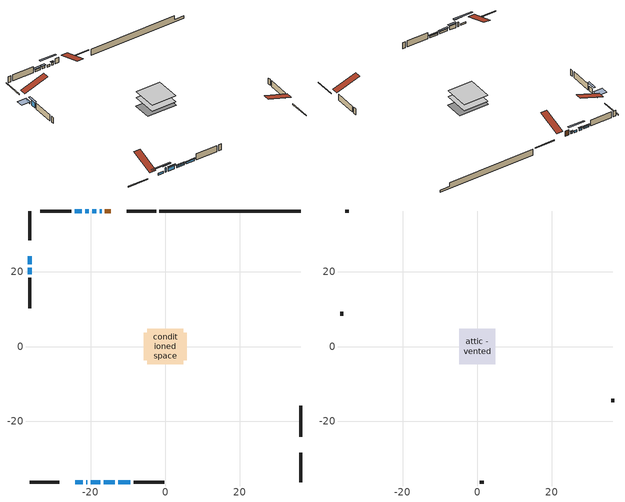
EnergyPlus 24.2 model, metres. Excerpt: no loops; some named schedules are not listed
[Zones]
conditioned space
 floor outside (Floor1 construction): -0.65,-0.65 -0.65,0.65 0.65,0.65 0.65,-0.65 z1.22
 floor adiabatic (AdiabaticFloorConstruction): -4.8,-4.8 -4.8,4.8 4.8,4.8 4.8,-4.8 z1.22
 floor foundation (Slab1 construction): -5.79,-3.66 -5.79,3.66 5.79,3.66 5.79,-3.66 z-1.22
 wall outside (RimJoist1 construction): -2.47,36.25 -10.31,36.25 / -36.25,-36.25 -28.41,-36.25 / -36.25,36.25 -36.25,28.41 / 36.25,-36.25 36.25,-28.41 z1.22:1.52
 wall outside (AdiabaticWallConstruction 1): -14.63,36.25 -16.13,36.25 z1.22:3.25
 wall outside (AdiabaticWallConstruction): -17.05,36.25 -17.56,36.25 z1.22:2.14; -24.09,-36.25 -22.06,-36.25 / -36.25,24.09 -36.25,22.03 / -18.49,36.25 -19.51,36.25 / -12.53,-36.25 -9.37,-36.25 z1.22:1.93; -21.13,-36.25 -20.82,-36.25 z1.22:3; -19.9,-36.25 -17.43,-36.25 z1.22:2.74; -36.25,21.1 -36.25,19.33 z1.22:3.2; -20.43,36.25 -21.4,36.25 z1.22:2.21; -22.33,36.25 -24.26,36.25 z1.22:2.08; -16.51,-36.25 -13.46,-36.25 z1.22:2.06
 wall outside (Wall1 construction): -25.19,36.25 -33.42,36.25 / -8.45,-36.25 -0.22,-36.25 / -36.25,18.4 -36.25,10.17 / 36.25,-24.09 36.25,-15.86 z1.22:3.66
 wall foundation (FoundationWall1 construction): -1.54,36.25,-1.22 -1.54,36.25,1.22 32.48,36.25,1.22 32.48,36.25,-0.33 36.25,36.25,-0.33 36.25,36.25,-1.22
 window (WindowConstruction 6): -17.05,36.25 -17.56,36.25 z1.22:2.13
 window (WindowConstruction 8): -24.09,-36.25 -22.06,-36.25 z1.22:1.93
 window (WindowConstruction 9): -36.25,24.09 -36.25,22.03 z1.22:1.93
 window (WindowConstruction 10): -18.49,36.25 -19.51,36.25 z1.22:1.93
 window (WindowConstruction): -21.13,-36.25 -20.83,-36.25 z1.22:3
 window (WindowConstruction 1): -19.9,-36.25 -17.43,-36.25 z1.22:2.74
 window (WindowConstruction 2): -36.25,21.1 -36.25,19.33 z1.22:3.2
 window (WindowConstruction 3): -20.44,36.25 -21.4,36.25 z1.22:2.21
 window (WindowConstruction 4): -22.33,36.25 -24.26,36.25 z1.22:2.08
 window (WindowConstruction 5): -16.51,-36.25 -13.46,-36.25 z1.22:2.06
 window (WindowConstruction 7): -12.53,-36.25 -9.38,-36.25 z1.22:1.93
 door (Door): -14.63,36.25 -16.12,36.25 z1.22:3.25
 ceiling adiabatic (AdiabaticFloorConstruction): 4.8,-4.8 4.8,4.8 -4.8,4.8 -4.8,-4.8 z1.22
attic - vented
 floor to conditioned space (Floor2 construction Reversed): -4.8,-4.8 -4.8,4.8 4.8,4.8 4.8,-4.8 z3.66
 wall outside (Wall2 construction): -34.35,36.25 -35.33,36.25 / 0.71,-36.25 1.69,-36.25 / -36.25,9.24 -36.25,8.26 / 36.25,-14.93 36.25,-13.95 z1.22:3.66
 roof outside (Roof1 construction): -13.7,36.25,3.66 -13.7,26.89,6.78 -11.24,26.89,6.78 -11.24,36.25,3.66; -25.02,-36.25,3.66 -25.02,-26.89,6.78 -27.49,-26.89,6.78 -27.49,-36.25,3.66; -36.25,25.02,3.66 -26.89,25.02,6.78 -26.89,27.49,6.78 -36.25,27.49,3.66; 36.25,-25.02,3.66 26.89,-25.02,6.78 26.89,-27.49,6.78 36.25,-27.49,3.66
shading: -17.86,36.25 -16.75,36.25 -16.75,36.86 -17.86,36.86 z2.43; -19.32,-36.25 -26.83,-36.25 -26.83,-36.86 -19.32,-36.86 z4.67; -36.25,21.73 -36.25,24.39 -39.92,24.39 -39.92,21.73 z2.23; -22.25,36.25 -15.75,36.25 -15.75,36.86 -22.25,36.86 z4.67; -19.3,-36.25 -22.65,-36.25 -22.65,-36.86 -19.3,-36.86 z4.52; -17.14,-36.25 -20.2,-36.25 -20.2,-36.86 -17.14,-36.86 z3.04; -36.25,18.41 -36.25,22.01 -36.86,22.01 -36.86,18.41 z4.11; -21.7,36.25 -20.14,36.25 -20.14,36.86 -21.7,36.86 z2.51; -24.56,36.25 -22.03,36.25 -22.03,36.86 -24.56,36.86 z2.38; -13.16,-36.25 -16.8,-36.25 -16.8,-36.86 -13.16,-36.86 z2.36; -9.08,-36.25 -12.83,-36.25 -12.83,-36.55 -9.08,-36.55 z2.23
[Building]
Building 1: Terrain=Suburbs
[Site:Location]
Cold Lake AP_AB: Latitude {deg}=54.42; Longitude {deg}=-110.23; Time Zone {hr}=-7; Elevation {m}=541; Keep Site Location Information=Yes
[Site:GroundTemperature:Shallow]
-2.84258, -5.28083, -5.47609, -4.31902, 0.325987, 4.94935, 8.95756, 11.4967, 11.7124, 9.64724, 5.74124, 1.25971
[Site:WaterMainsTemperature]
Calculation Method=Schedule; Temperature Schedule=mains temperature schedule
[Material] Roughness=Rough; Thermal Absorptance=0.9
Name | Thickness {m} | Conductivity {W/m-K} | Density {kg/m3} | Specific Heat {J/kg-K} | Solar Absorptance | Visible Absorptance
asphalt or fiberglass shingles | 0.00635 | 0.162714 | 1121.4 | 1465.45 | 0.4 | 0.4
ceiling loosefill ins | 0.254 | 0.0480833 | 16.02 | 1046.75 | 0.7 | 0.7
ceiling stud and cavity | 0.1397 | 0.125533 | 65.682 | 1177.47 | 0.7 | 0.7
concrete 4.0 in. | 0.1016 | 1.803125 | 2242.8 | 837.4 | 0.7 | 0.7
concrete 8.0 in. | 0.2032 | 1.803125 | 2242.8 | 837.4 | 0.7 | 0.7
door material | 0.04445 | 0.053851 | 512.64 | 1214.23 | 0.7 | 0.7
exterior vertical ins | 0.0530839 | 0.029427 | 32.04 | 1214.23 | 0.7 | 0.7
floor covering | 0.0127 | 0.0433444 | 54.468 | 1339.84 | 0.6 | 0.6
floor rigid ins | 0.103632 | 0.029427 | 32.04 | 1214.23 | 0.7 | 0.7
floor rigid ins 1; wall rigid ins 1 | 0.512978 | 0.029427 | 32.04 | 1214.23 | 0.7 | 0.7
floor stud and cavity | 0.1397 | 0.120721 | 92.3553 | 1139.71 | 0.7 | 0.7
floor stud and cavity 1 | 0.1397 | 1.75129 | 37.0049 | 1207.88 | 0.7 | 0.7
furniture material conditioned space 1 | 0.1524 | 0.115458 | 640.8 | 1214.23 | 0.6 | 0.6
gypsum board | 0.0127 | 0.160291 | 801 | 837.4 | 0.6 | 0.6
gypsum board 1 | 0.0127 | 0.160291 | 801 | 837.4 | 0.7 | 0.7
osb sheathing 0.5 in. | 0.0127 | 0.115458 | 512.64 | 1214.23 | 0.7 | 0.7
osb sheathing 0.75 in. | 0.01905 | 0.115458 | 512.64 | 1214.23 | 0.7 | 0.7
osb sheathing 2.0 in. | 0.0508 | 0.115458 | 512.64 | 1214.23 | 0.7 | 0.7
rim joist rigid ins; wall rigid ins | 0.051816 | 0.029427 | 32.04 | 1214.23 | 0.7 | 0.7
rim joist stud and cavity | 0.0508 | 0.0497774 | 125.044 | 1163.47 | 0.6 | 0.6
slab rigid ins | 0.000517642 | 0.029427 | 32.04 | 1214.23 | 0.7 | 0.7
wall stud and cavity | 0.1397 | 0.174372 | 139.0536 | 1170.24 | 0.7 | 0.7
wall stud and cavity 1 | 0.0889 | 6.9971 | 50.32683 | 1063.81 | 0.6 | 0.6
wall stud and cavity 2 | 0.0889 | 0.380278 | 52.3479 | 1209.89 | 0.7 | 0.7
wall stud and cavity 3 | 0.0889 | 0.391764 | 83.0341 | 1211.67 | 0.7 | 0.7
wood siding | 0.0254 | 0.102417 | 544.68 | 1172.36 | 0.4 | 0.4
wood siding 1 | 0.00254 | 0.102417 | 544.68 | 1172.36 | 0.4 | 0.4
wood siding 2; wood siding 3; wood siding 4 | 0.0254 | 0.102417 | 544.68 | 1172.36 | 0.7 | 0.7
[WindowMaterial:SimpleGlazingSystem]
Name | U-Factor {W/m2-K} | Solar Heat Gain Coefficient
WindowMaterial | 3.06271 | 0.54
WindowMaterial 1 | 1.68126 | 0.42
WindowMaterial 2 | 1.69318 | 0.42
WindowMaterial 3 | 1.90724 | 0.35
WindowMaterial 4 | 1.799926 | 0.38
WindowMaterial 5 | 1.84024 | 0.37
WindowMaterial 6 | 2.75269 | 0.59
WindowMaterial 7 | 1.87033 | 0.36
WindowMaterial 8 | 1.953232 | 0.33
WindowMaterial 9 | 1.83456 | 0.37
[Construction]
AdiabaticFloorConstruction: floor stud and cavity 1, floor rigid ins 1, osb sheathing 0.75 in., floor covering
AdiabaticWallConstruction: wood siding 3, wall rigid ins 1, wall stud and cavity 2, gypsum board
AdiabaticWallConstruction 1: wood siding 4, wall rigid ins 1, wall stud and cavity 2, gypsum board
Door: door material
Floor1 construction: floor stud and cavity, floor rigid ins, osb sheathing 0.75 in., floor covering
Floor2 construction Reversed: gypsum board, ceiling stud and cavity, ceiling loosefill ins
FoundationWall1 construction: concrete 8.0 in., gypsum board 1
furniture construction conditioned space 1: furniture material conditioned space 1
PartitionWallConstruction: gypsum board, wall stud and cavity 3, gypsum board
RimJoist1 construction: wood siding 2, rim joist rigid ins, osb sheathing 2.0 in., rim joist stud and cavity
Roof1 construction: asphalt or fiberglass shingles
Slab1 construction: slab rigid ins, concrete 4.0 in.
Wall1 construction: wood siding, wall rigid ins, osb sheathing 0.5 in., wall stud and cavity, gypsum board
Wall2 construction: wood siding 1, wall stud and cavity 1
WindowConstruction: WindowMaterial
WindowConstruction 1: WindowMaterial 1
WindowConstruction 10; WindowConstruction 8: WindowMaterial 8
WindowConstruction 2: WindowMaterial 2
WindowConstruction 3: WindowMaterial 3
WindowConstruction 4: WindowMaterial 4
WindowConstruction 5: WindowMaterial 5
WindowConstruction 6: WindowMaterial 6
WindowConstruction 7: WindowMaterial 7
WindowConstruction 9: WindowMaterial 9
[Zone] Multiplier=1; Part of Total Floor Area=Yes
Name | Volume {m3}
attic - vented | 46.774
conditioned space | 457.6
[Space]
Name | Zone | Volume {m3}
attic - vented 1 | attic - vented | 46.774
conditioned space 1 | conditioned space | 457.6
[ZoneInfiltration:EffectiveLeakageArea]
infil attic - vented 1: Zone or Space=attic - vented 1; Schedule=Always On Discrete; Effective Air Leakage Area {cm2}=3409.85; Stack Coefficient=0.000386523; Wind Coefficient=1.32834e-05
[ZoneMixing]
whole house fan mix: Zone or Space=attic - vented; Schedule=Always On Continuous; Design Flow Rate Calculation Method=Flow/Zone; Design Flow Rate {m3/s}=0; Source Zone or Space=conditioned space
[SurfaceProperty:ExposedFoundationPerimeter]
Slab1: Exposed Perimeter Calculation Method=TotalExposedPerimeter; Total Exposed Perimeter {m}=37.795
[InternalMass] Zone or ZoneList=conditioned space; Space or SpaceList=conditioned space 1
Name | Construction | Surface Area {m2}
furniture mass conditioned space 1 | furniture construction conditioned space 1 | 71.4802
partition wall mass | PartitionWallConstruction | 178.701
[Lights]
interior lighting: Zone or ZoneList or Space or SpaceList=conditioned space 1; Schedule=interior lighting schedule; Design Level Calculation Method=LightingLevel; Lighting Level {W}=343.2; Return Air Fraction=0; Fraction Radiant=0.6; Fraction Visible=0.2; Fraction Replaceable=1
[People]
occupants: Zone or ZoneList or Space or SpaceList=conditioned space 1; Number of People Schedule=occupants schedule; Number of People Calculation Method=People; Number of People=3; Fraction Radiant=0.314171; Sensible Heat Fraction=0.56303; Activity Level Schedule=occupants activity schedule; Carbon Dioxide Generation Rate {m3/s-W}=0; Enable ASHRAE 55 Comfort Warnings=No; Mean Radiant Temperature Calculation Type=EnclosureAveraged
[ElectricEquipment] Zone or ZoneList or Space or SpaceList=conditioned space 1; Design Level Calculation Method=EquipmentLevel
Name | Schedule | Design Level {W} | Fraction Latent | Fraction Radiant | Fraction Lost
clothes dryer | clothes dryer schedule | 140.772 | 0.015 | 0.081 | 0.85
clothes washer | clothes washer schedule | 32.1985 | 0.03 | 0.162 | 0.7
cooking range | cooking range schedule | 215.147 | 0.08 | 0.432 | 0.2
dishwasher | dishwasher schedule | 66.8632 | 0.3 | 0.18 | 0.4
fridge | fridge schedule | 72.9452 | 0 | 0.6 | 0
mech vent house fan | mech vent house fan schedule | 0 | 0 | 0 | 1
mech vent house fan cfis | mech vent house fan cfis schedule | 0 | 0 | 0 | 0
misc plug loads | misc plug loads schedule | 494.7 | 0.045 | 0.513 | 0.1
whole house fan | Always On Discrete | 0 | 0 | 0 | 1
[OtherEquipment] Zone or ZoneList or Space or SpaceList=conditioned space 1; Design Level Calculation Method=EquipmentLevel
Name | Fuel Type | Schedule | Design Level {W} | Fraction Latent | Fraction Radiant | Fraction Lost
clothes dryer 1 | Electricity | clothes dryer schedule | 0 | 0.015 | 0.081 | 0.85
cooking range 1 | Electricity | cooking range schedule | 0 | 0.08 | 0.432 | 0.2
general water use latent | None | general water use schedule | 62.594 | 1 | 0 | 0
general water use sensible | None | general water use schedule | -61.6891 | 0 | 0.6 | 0
mech vent house fan latent load | None | Always On Discrete | 0 | 1 | 0 | 0
mech vent house fan sensible load | None | Always On Discrete | 0 | 0 | 0 | 0
water heater energy adjustment1 | NaturalGas | Always On Discrete | 0.01 | 0 | 0 | 1
[ZoneInfiltration:DesignFlowRate] Zone or ZoneList or Space or SpaceList=conditioned space 1; Schedule=Always On Discrete; Design Flow Rate Calculation Method=Flow/Zone; Design Flow Rate {m3/s}=0
infil flow; natural vent flow; whole house fan flow
[Foundation:Kiva]
Foundation Kiva 1: Initial Indoor Air Temperature {C}=18; Wall Height Above Grade {m}=1.21999; Wall Depth Below Slab {m}=0.2032; Custom Block Material Name 1=exterior vertical ins; Custom Block Depth 1 {m}=2.43998; Custom Block X Position 1 {m}=0.2159; Custom Block Z Position 1 {m}=0
[Foundation:Kiva:Settings]
Soil Conductivity {W/m-K}=0.849921; Soil Density {kg/m3}=1842.3; Soil Specific Heat {J/kg-K}=418.7; Ground Solar Absorptivity=0.9; Ground Thermal Absorptivity=0.9; Ground Surface Roughness {m}=0.03; Far-Field Width {m}=40; Deep-Ground Boundary Condition=ZeroFlux; Deep-Ground Depth {m}=40; Minimum Cell Dimension {m}=0.2; Maximum Cell Growth Coefficient=3; Simulation Timestep=Timestep
[Exterior:Lights]
exterior lighting: Schedule=exterior lighting schedule; Design Level {W}=75.6
[Schedule:Constant]
Name | Hourly Value
Always On Continuous; mech vent house fan schedule; mech vent house fan cfis schedule; Always On Discrete | 1
occupants activity schedule | 117.228
fridge schedule | 0
[Schedule:Day:Interval]
interior lighting schedule day: No, 01:00, 0.108182, 04:00, 0.0901515, 05:00, 0.0991667, 06:00, 0.162273, 07:00, 0.270455, 08:00, 0.342576, 10:00, 0.369621, 11:00, 0.351591, 12:00, 0.333561, 13:00, 0.324545, 14:00, 0.31553, 15:00, 0.333561, 16:00, 0.369621, 17:00, 0.450758, 18:00, 0.585985, 19:00, 0.775303, 20:00, 0.955606, 21:00, 0.991667, 22:00, 0.712197, 23:00, 0.360606, 24:00, 0.162273
interior lighting schedule default day: No, 24:00, 0
[Schedule:Week:Daily]
interior lighting schedule Week Rule - Jan1-Jan27: interior lighting schedule day, interior lighting schedule day, interior lighting schedule day, interior lighting schedule day, interior lighting schedule day, interior lighting schedule day, interior lighting schedule day, interior lighting schedule default day, interior lighting schedule default day, interior lighting schedule default day, interior lighting schedule default day, interior lighting schedule default day
interior lighting schedule Week Rule - Jan28-Feb3: interior lighting schedule day, interior lighting schedule day, interior lighting schedule day, interior lighting schedule day, interior lighting schedule day 1, interior lighting schedule day 1, interior lighting schedule day 1, interior lighting schedule default day, interior lighting schedule default day, interior lighting schedule default day, interior lighting schedule default day, interior lighting schedule default day
interior lighting schedule Week Rule - Feb4-Feb24: interior lighting schedule day 1, interior lighting schedule day 1, interior lighting schedule day 1, interior lighting schedule day 1, interior lighting schedule day 1, interior lighting schedule day 1, interior lighting schedule day 1, interior lighting schedule default day, interior lighting schedule default day, interior lighting schedule default day, interior lighting schedule default day, interior lighting schedule default day
interior lighting schedule Week Rule - Feb25-Mar3: interior lighting schedule day 1, interior lighting schedule day 1, interior lighting schedule day 1, interior lighting schedule day 1, interior lighting schedule day 2, interior lighting schedule day 2, interior lighting schedule day 2, interior lighting schedule default day, interior lighting schedule default day, interior lighting schedule default day, interior lighting schedule default day, interior lighting schedule default day
interior lighting schedule Week Rule - Mar4-Mar31: interior lighting schedule day 2, interior lighting schedule day 2, interior lighting schedule day 2, interior lighting schedule day 2, interior lighting schedule day 2, interior lighting schedule day 2, interior lighting schedule day 2, interior lighting schedule default day, interior lighting schedule default day, interior lighting schedule default day, interior lighting schedule default day, interior lighting schedule default day
interior lighting schedule Week Rule - Apr1-Apr28: interior lighting schedule day 3, interior lighting schedule day 3, interior lighting schedule day 3, interior lighting schedule day 3, interior lighting schedule day 3, interior lighting schedule day 3, interior lighting schedule day 3, interior lighting schedule default day, interior lighting schedule default day, interior lighting schedule default day, interior lighting schedule default day, interior lighting schedule default day
interior lighting schedule Week Rule - Apr29-May5: interior lighting schedule day 3, interior lighting schedule day 3, interior lighting schedule day 4, interior lighting schedule day 4, interior lighting schedule day 4, interior lighting schedule day 4, interior lighting schedule day 4, interior lighting schedule default day, interior lighting schedule default day, interior lighting schedule default day, interior lighting schedule default day, interior lighting schedule default day
interior lighting schedule Week Rule - May6-May26: interior lighting schedule day 4, interior lighting schedule day 4, interior lighting schedule day 4, interior lighting schedule day 4, interior lighting schedule day 4, interior lighting schedule day 4, interior lighting schedule day 4, interior lighting schedule default day, interior lighting schedule default day, interior lighting schedule default day, interior lighting schedule default day, interior lighting schedule default day
interior lighting schedule Week Rule - May27-Jun2: interior lighting schedule day 4, interior lighting schedule day 4, interior lighting schedule day 4, interior lighting schedule day 4, interior lighting schedule day 4, interior lighting schedule day 5, interior lighting schedule day 5, interior lighting schedule default day, interior lighting schedule default day, interior lighting schedule default day, interior lighting schedule default day, interior lighting schedule default day
interior lighting schedule Week Rule - Jun3-Jun30: interior lighting schedule day 5, interior lighting schedule day 5, interior lighting schedule day 5, interior lighting schedule day 5, interior lighting schedule day 5, interior lighting schedule day 5, interior lighting schedule day 5, interior lighting schedule default day, interior lighting schedule default day, interior lighting schedule default day, interior lighting schedule default day, interior lighting schedule default day
interior lighting schedule Week Rule - Jul1-Jul28: interior lighting schedule day 6, interior lighting schedule day 6, interior lighting schedule day 6, interior lighting schedule day 6, interior lighting schedule day 6, interior lighting schedule day 6, interior lighting schedule day 6, interior lighting schedule default day, interior lighting schedule default day, interior lighting schedule default day, interior lighting schedule default day, interior lighting schedule default day
interior lighting schedule Week Rule - Jul29-Aug4: interior lighting schedule day 6, interior lighting schedule day 6, interior lighting schedule day 6, interior lighting schedule day 7, interior lighting schedule day 7, interior lighting schedule day 7, interior lighting schedule day 7, interior lighting schedule default day, interior lighting schedule default day, interior lighting schedule default day, interior lighting schedule default day, interior lighting schedule default day
interior lighting schedule Week Rule - Aug5-Aug25: interior lighting schedule day 7, interior lighting schedule day 7, interior lighting schedule day 7, interior lighting schedule day 7, interior lighting schedule day 7, interior lighting schedule day 7, interior lighting schedule day 7, interior lighting schedule default day, interior lighting schedule default day, interior lighting schedule default day, interior lighting schedule default day, interior lighting schedule default day
interior lighting schedule Week Rule - Aug26-Sep1: interior lighting schedule day 7, interior lighting schedule day 7, interior lighting schedule day 7, interior lighting schedule day 7, interior lighting schedule day 7, interior lighting schedule day 7, interior lighting schedule day 8, interior lighting schedule default day, interior lighting schedule default day, interior lighting schedule default day, interior lighting schedule default day, interior lighting schedule default day
interior lighting schedule Week Rule - Sep2-Sep29: interior lighting schedule day 8, interior lighting schedule day 8, interior lighting schedule day 8, interior lighting schedule day 8, interior lighting schedule day 8, interior lighting schedule day 8, interior lighting schedule day 8, interior lighting schedule default day, interior lighting schedule default day, interior lighting schedule default day, interior lighting schedule default day, interior lighting schedule default day
interior lighting schedule Week Rule - Sep30-Oct6: interior lighting schedule day 8, interior lighting schedule day 9, interior lighting schedule day 9, interior lighting schedule day 9, interior lighting schedule day 9, interior lighting schedule day 9, interior lighting schedule day 9, interior lighting schedule default day, interior lighting schedule default day, interior lighting schedule default day, interior lighting schedule default day, interior lighting schedule default day
interior lighting schedule Week Rule - Oct7-Oct27: interior lighting schedule day 9, interior lighting schedule day 9, interior lighting schedule day 9, interior lighting schedule day 9, interior lighting schedule day 9, interior lighting schedule day 9, interior lighting schedule day 9, interior lighting schedule default day, interior lighting schedule default day, interior lighting schedule default day, interior lighting schedule default day, interior lighting schedule default day
interior lighting schedule Week Rule - Oct28-Nov3: interior lighting schedule day 9, interior lighting schedule day 9, interior lighting schedule day 9, interior lighting schedule day 9, interior lighting schedule day 10, interior lighting schedule day 10, interior lighting schedule day 10, interior lighting schedule default day, interior lighting schedule default day, interior lighting schedule default day, interior lighting schedule default day, interior lighting schedule default day
interior lighting schedule Week Rule - Nov4-Nov24: interior lighting schedule day 10, interior lighting schedule day 10, interior lighting schedule day 10, interior lighting schedule day 10, interior lighting schedule day 10, interior lighting schedule day 10, interior lighting schedule day 10, interior lighting schedule default day, interior lighting schedule default day, interior lighting schedule default day, interior lighting schedule default day, interior lighting schedule default day
interior lighting schedule Week Rule - Nov25-Dec1: interior lighting schedule day 10, interior lighting schedule day 10, interior lighting schedule day 10, interior lighting schedule day 10, interior lighting schedule day 10, interior lighting schedule day 10, interior lighting schedule day 11, interior lighting schedule default day, interior lighting schedule default day, interior lighting schedule default day, interior lighting schedule default day, interior lighting schedule default day
interior lighting schedule Week Rule - Dec2-Dec31: interior lighting schedule day 11, interior lighting schedule day 11, interior lighting schedule day 11, interior lighting schedule day 11, interior lighting schedule day 11, interior lighting schedule day 11, interior lighting schedule day 11, interior lighting schedule default day, interior lighting schedule default day, interior lighting schedule default day, interior lighting schedule default day, interior lighting schedule default day
occupants schedule Week Rule - Jan1-Dec31: occupants schedule day, occupants schedule day, occupants schedule day, occupants schedule day, occupants schedule day, occupants schedule day, occupants schedule day, occupants schedule default day, occupants schedule default day, occupants schedule default day, occupants schedule default day, occupants schedule default day
clothes dryer schedule Week Rule - Jan1-Dec31: clothes dryer schedule day, clothes dryer schedule day, clothes dryer schedule day, clothes dryer schedule day, clothes dryer schedule day, clothes dryer schedule day, clothes dryer schedule day, clothes dryer schedule default day, clothes dryer schedule default day, clothes dryer schedule default day, clothes dryer schedule default day, clothes dryer schedule default day
clothes washer schedule Week Rule - Jan1-Dec31: clothes washer schedule day, clothes washer schedule day, clothes washer schedule day, clothes washer schedule day, clothes washer schedule day, clothes washer schedule day, clothes washer schedule day, clothes washer schedule default day, clothes washer schedule default day, clothes washer schedule default day, clothes washer schedule default day, clothes washer schedule default day
cooking range schedule Week Rule - Jan1-Dec31: cooking range schedule day, cooking range schedule day, cooking range schedule day, cooking range schedule day, cooking range schedule day, cooking range schedule day, cooking range schedule day, cooking range schedule default day, cooking range schedule default day, cooking range schedule default day, cooking range schedule default day, cooking range schedule default day
dishwasher schedule Week Rule - Jan1-Dec31: dishwasher schedule day, dishwasher schedule day, dishwasher schedule day, dishwasher schedule day, dishwasher schedule day, dishwasher schedule day, dishwasher schedule day, dishwasher schedule default day, dishwasher schedule default day, dishwasher schedule default day, dishwasher schedule default day, dishwasher schedule default day
misc plug loads schedule Week Rule - Jan1-Dec31: misc plug loads schedule day, misc plug loads schedule day, misc plug loads schedule day, misc plug loads schedule day, misc plug loads schedule day, misc plug loads schedule day, misc plug loads schedule day, misc plug loads schedule default day, misc plug loads schedule default day, misc plug loads schedule default day, misc plug loads schedule default day, misc plug loads schedule default day
general water use schedule Week Rule - Jan1-Dec31: general water use schedule day, general water use schedule day, general water use schedule day, general water use schedule day, general water use schedule day, general water use schedule day, general water use schedule day, general water use schedule default day, general water use schedule default day, general water use schedule default day, general water use schedule default day, general water use schedule default day
exterior lighting schedule Week Rule - Jan1-Jan27: exterior lighting schedule day, exterior lighting schedule day, exterior lighting schedule day, exterior lighting schedule day, exterior lighting schedule day, exterior lighting schedule day, exterior lighting schedule day, exterior lighting schedule default day, exterior lighting schedule default day, exterior lighting schedule default day, exterior lighting schedule default day, exterior lighting schedule default day
exterior lighting schedule Week Rule - Jan28-Feb3: exterior lighting schedule day, exterior lighting schedule day, exterior lighting schedule day, exterior lighting schedule day, exterior lighting schedule day 1, exterior lighting schedule day 1, exterior lighting schedule day 1, exterior lighting schedule default day, exterior lighting schedule default day, exterior lighting schedule default day, exterior lighting schedule default day, exterior lighting schedule default day
exterior lighting schedule Week Rule - Feb4-Feb24: exterior lighting schedule day 1, exterior lighting schedule day 1, exterior lighting schedule day 1, exterior lighting schedule day 1, exterior lighting schedule day 1, exterior lighting schedule day 1, exterior lighting schedule day 1, exterior lighting schedule default day, exterior lighting schedule default day, exterior lighting schedule default day, exterior lighting schedule default day, exterior lighting schedule default day
exterior lighting schedule Week Rule - Feb25-Mar3: exterior lighting schedule day 1, exterior lighting schedule day 1, exterior lighting schedule day 1, exterior lighting schedule day 1, exterior lighting schedule day 2, exterior lighting schedule day 2, exterior lighting schedule day 2, exterior lighting schedule default day, exterior lighting schedule default day, exterior lighting schedule default day, exterior lighting schedule default day, exterior lighting schedule default day
exterior lighting schedule Week Rule - Mar4-Mar31: exterior lighting schedule day 2, exterior lighting schedule day 2, exterior lighting schedule day 2, exterior lighting schedule day 2, exterior lighting schedule day 2, exterior lighting schedule day 2, exterior lighting schedule day 2, exterior lighting schedule default day, exterior lighting schedule default day, exterior lighting schedule default day, exterior lighting schedule default day, exterior lighting schedule default day
exterior lighting schedule Week Rule - Apr1-Apr28: exterior lighting schedule day 3, exterior lighting schedule day 3, exterior lighting schedule day 3, exterior lighting schedule day 3, exterior lighting schedule day 3, exterior lighting schedule day 3, exterior lighting schedule day 3, exterior lighting schedule default day, exterior lighting schedule default day, exterior lighting schedule default day, exterior lighting schedule default day, exterior lighting schedule default day
exterior lighting schedule Week Rule - Apr29-May5: exterior lighting schedule day 3, exterior lighting schedule day 3, exterior lighting schedule day 4, exterior lighting schedule day 4, exterior lighting schedule day 4, exterior lighting schedule day 4, exterior lighting schedule day 4, exterior lighting schedule default day, exterior lighting schedule default day, exterior lighting schedule default day, exterior lighting schedule default day, exterior lighting schedule default day
exterior lighting schedule Week Rule - May6-May26: exterior lighting schedule day 4, exterior lighting schedule day 4, exterior lighting schedule day 4, exterior lighting schedule day 4, exterior lighting schedule day 4, exterior lighting schedule day 4, exterior lighting schedule day 4, exterior lighting schedule default day, exterior lighting schedule default day, exterior lighting schedule default day, exterior lighting schedule default day, exterior lighting schedule default day
exterior lighting schedule Week Rule - May27-Jun2: exterior lighting schedule day 4, exterior lighting schedule day 4, exterior lighting schedule day 4, exterior lighting schedule day 4, exterior lighting schedule day 4, exterior lighting schedule day 5, exterior lighting schedule day 5, exterior lighting schedule default day, exterior lighting schedule default day, exterior lighting schedule default day, exterior lighting schedule default day, exterior lighting schedule default day
exterior lighting schedule Week Rule - Jun3-Jun30: exterior lighting schedule day 5, exterior lighting schedule day 5, exterior lighting schedule day 5, exterior lighting schedule day 5, exterior lighting schedule day 5, exterior lighting schedule day 5, exterior lighting schedule day 5, exterior lighting schedule default day, exterior lighting schedule default day, exterior lighting schedule default day, exterior lighting schedule default day, exterior lighting schedule default day
exterior lighting schedule Week Rule - Jul1-Jul28: exterior lighting schedule day 6, exterior lighting schedule day 6, exterior lighting schedule day 6, exterior lighting schedule day 6, exterior lighting schedule day 6, exterior lighting schedule day 6, exterior lighting schedule day 6, exterior lighting schedule default day, exterior lighting schedule default day, exterior lighting schedule default day, exterior lighting schedule default day, exterior lighting schedule default day
exterior lighting schedule Week Rule - Jul29-Aug4: exterior lighting schedule day 6, exterior lighting schedule day 6, exterior lighting schedule day 6, exterior lighting schedule day 7, exterior lighting schedule day 7, exterior lighting schedule day 7, exterior lighting schedule day 7, exterior lighting schedule default day, exterior lighting schedule default day, exterior lighting schedule default day, exterior lighting schedule default day, exterior lighting schedule default day
exterior lighting schedule Week Rule - Aug5-Aug25: exterior lighting schedule day 7, exterior lighting schedule day 7, exterior lighting schedule day 7, exterior lighting schedule day 7, exterior lighting schedule day 7, exterior lighting schedule day 7, exterior lighting schedule day 7, exterior lighting schedule default day, exterior lighting schedule default day, exterior lighting schedule default day, exterior lighting schedule default day, exterior lighting schedule default day
exterior lighting schedule Week Rule - Aug26-Sep1: exterior lighting schedule day 7, exterior lighting schedule day 7, exterior lighting schedule day 7, exterior lighting schedule day 7, exterior lighting schedule day 7, exterior lighting schedule day 7, exterior lighting schedule day 8, exterior lighting schedule default day, exterior lighting schedule default day, exterior lighting schedule default day, exterior lighting schedule default day, exterior lighting schedule default day
exterior lighting schedule Week Rule - Sep2-Sep29: exterior lighting schedule day 8, exterior lighting schedule day 8, exterior lighting schedule day 8, exterior lighting schedule day 8, exterior lighting schedule day 8, exterior lighting schedule day 8, exterior lighting schedule day 8, exterior lighting schedule default day, exterior lighting schedule default day, exterior lighting schedule default day, exterior lighting schedule default day, exterior lighting schedule default day
exterior lighting schedule Week Rule - Sep30-Oct6: exterior lighting schedule day 8, exterior lighting schedule day 9, exterior lighting schedule day 9, exterior lighting schedule day 9, exterior lighting schedule day 9, exterior lighting schedule day 9, exterior lighting schedule day 9, exterior lighting schedule default day, exterior lighting schedule default day, exterior lighting schedule default day, exterior lighting schedule default day, exterior lighting schedule default day
exterior lighting schedule Week Rule - Oct7-Oct27: exterior lighting schedule day 9, exterior lighting schedule day 9, exterior lighting schedule day 9, exterior lighting schedule day 9, exterior lighting schedule day 9, exterior lighting schedule day 9, exterior lighting schedule day 9, exterior lighting schedule default day, exterior lighting schedule default day, exterior lighting schedule default day, exterior lighting schedule default day, exterior lighting schedule default day
exterior lighting schedule Week Rule - Oct28-Nov3: exterior lighting schedule day 9, exterior lighting schedule day 9, exterior lighting schedule day 9, exterior lighting schedule day 9, exterior lighting schedule day 10, exterior lighting schedule day 10, exterior lighting schedule day 10, exterior lighting schedule default day, exterior lighting schedule default day, exterior lighting schedule default day, exterior lighting schedule default day, exterior lighting schedule default day
exterior lighting schedule Week Rule - Nov4-Nov24: exterior lighting schedule day 10, exterior lighting schedule day 10, exterior lighting schedule day 10, exterior lighting schedule day 10, exterior lighting schedule day 10, exterior lighting schedule day 10, exterior lighting schedule day 10, exterior lighting schedule default day, exterior lighting schedule default day, exterior lighting schedule default day, exterior lighting schedule default day, exterior lighting schedule default day
exterior lighting schedule Week Rule - Nov25-Dec1: exterior lighting schedule day 10, exterior lighting schedule day 10, exterior lighting schedule day 10, exterior lighting schedule day 10, exterior lighting schedule day 10, exterior lighting schedule day 10, exterior lighting schedule day 11, exterior lighting schedule default day, exterior lighting schedule default day, exterior lighting schedule default day, exterior lighting schedule default day, exterior lighting schedule default day
exterior lighting schedule Week Rule - Dec2-Dec31: exterior lighting schedule day 11, exterior lighting schedule day 11, exterior lighting schedule day 11, exterior lighting schedule day 11, exterior lighting schedule day 11, exterior lighting schedule day 11, exterior lighting schedule day 11, exterior lighting schedule default day, exterior lighting schedule default day, exterior lighting schedule default day, exterior lighting schedule default day, exterior lighting schedule default day
[Schedule:Year]
interior lighting schedule: interior lighting schedule Week Rule - Jan1-Jan27, 1, 1, 1, 27, interior lighting schedule Week Rule - Jan28-Feb3, 1, 28, 2, 3, interior lighting schedule Week Rule - Feb4-Feb24, 2, 4, 2, 24, interior lighting schedule Week Rule - Feb25-Mar3, 2, 25, 3, 3, interior lighting schedule Week Rule - Mar4-Mar31, 3, 4, 3, 31, interior lighting schedule Week Rule - Apr1-Apr28, 4, 1, 4, 28, interior lighting schedule Week Rule - Apr29-May5, 4, 29, 5, 5, interior lighting schedule Week Rule - May6-May26, 5, 6, 5, 26, interior lighting schedule Week Rule - May27-Jun2, 5, 27, 6, 2, interior lighting schedule Week Rule - Jun3-Jun30, 6, 3, 6, 30, interior lighting schedule Week Rule - Jul1-Jul28, 7, 1, 7, 28, interior lighting schedule Week Rule - Jul29-Aug4, 7, 29, 8, 4, interior lighting schedule Week Rule - Aug5-Aug25, 8, 5, 8, 25, interior lighting schedule Week Rule - Aug26-Sep1, 8, 26, 9, 1, interior lighting schedule Week Rule - Sep2-Sep29, 9, 2, 9, 29, interior lighting schedule Week Rule - Sep30-Oct6, 9, 30, 10, 6, interior lighting schedule Week Rule - Oct7-Oct27, 10, 7, 10, 27, interior lighting schedule Week Rule - Oct28-Nov3, 10, 28, 11, 3, interior lighting schedule Week Rule - Nov4-Nov24, 11, 4, 11, 24, interior lighting schedule Week Rule - Nov25-Dec1, 11, 25, 12, 1, interior lighting schedule Week Rule - Dec2-Dec31, 12, 2, 12, 31
occupants schedule: occupants schedule Week Rule - Jan1-Dec31, 1, 1, 12, 31
clothes dryer schedule: clothes dryer schedule Week Rule - Jan1-Dec31, 1, 1, 12, 31
clothes washer schedule: clothes washer schedule Week Rule - Jan1-Dec31, 1, 1, 12, 31
cooking range schedule: cooking range schedule Week Rule - Jan1-Dec31, 1, 1, 12, 31
dishwasher schedule: dishwasher schedule Week Rule - Jan1-Dec31, 1, 1, 12, 31
misc plug loads schedule: misc plug loads schedule Week Rule - Jan1-Dec31, 1, 1, 12, 31
general water use schedule: general water use schedule Week Rule - Jan1-Dec31, 1, 1, 12, 31
exterior lighting schedule: exterior lighting schedule Week Rule - Jan1-Jan27, 1, 1, 1, 27, exterior lighting schedule Week Rule - Jan28-Feb3, 1, 28, 2, 3, exterior lighting schedule Week Rule - Feb4-Feb24, 2, 4, 2, 24, exterior lighting schedule Week Rule - Feb25-Mar3, 2, 25, 3, 3, exterior lighting schedule Week Rule - Mar4-Mar31, 3, 4, 3, 31, exterior lighting schedule Week Rule - Apr1-Apr28, 4, 1, 4, 28, exterior lighting schedule Week Rule - Apr29-May5, 4, 29, 5, 5, exterior lighting schedule Week Rule - May6-May26, 5, 6, 5, 26, exterior lighting schedule Week Rule - May27-Jun2, 5, 27, 6, 2, exterior lighting schedule Week Rule - Jun3-Jun30, 6, 3, 6, 30, exterior lighting schedule Week Rule - Jul1-Jul28, 7, 1, 7, 28, exterior lighting schedule Week Rule - Jul29-Aug4, 7, 29, 8, 4, exterior lighting schedule Week Rule - Aug5-Aug25, 8, 5, 8, 25, exterior lighting schedule Week Rule - Aug26-Sep1, 8, 26, 9, 1, exterior lighting schedule Week Rule - Sep2-Sep29, 9, 2, 9, 29, exterior lighting schedule Week Rule - Sep30-Oct6, 9, 30, 10, 6, exterior lighting schedule Week Rule - Oct7-Oct27, 10, 7, 10, 27, exterior lighting schedule Week Rule - Oct28-Nov3, 10, 28, 11, 3, exterior lighting schedule Week Rule - Nov4-Nov24, 11, 4, 11, 24, exterior lighting schedule Week Rule - Nov25-Dec1, 11, 25, 12, 1, exterior lighting schedule Week Rule - Dec2-Dec31, 12, 2, 12, 31
[Schedule:Compact]
mains temperature schedule: Through: 01/01, For: AllDays, Until: 24:00, 3.23667, Through: 01/02, For: AllDays, Until: 24:00, 3.16222, Through: 01/03, For: AllDays, Until: 24:00, 3.08889, Through: 01/04, For: AllDays, Until: 24:00, 3.01667, Through: 01/05, For: AllDays, Until: 24:00, 2.945, Through: 01/06, For: AllDays, Until: 24:00, 2.87444, Through: 01/07, For: AllDays, Until: 24:00, 2.805, Through: 01/08, For: AllDays, Until: 24:00, 2.73667, Through: 01/09, For: AllDays, Until: 24:00, 2.66944, Through: 01/10, For: AllDays, Until: 24:00, 2.60278, Through: 01/11, For: AllDays, Until: 24:00, 2.53778, Through: 01/12, For: AllDays, Until: 24:00, 2.47389, Through: 01/13, For: AllDays, Until: 24:00, 2.41056, Through: 01/14, For: AllDays, Until: 24:00, 2.34889, Through: 01/15, For: AllDays, Until: 24:00, 2.28833, Through: 01/16, For: AllDays, Until: 24:00, 2.22889, Through: 01/17, For: AllDays, Until: 24:00, 2.17056, Through: 01/18, For: AllDays, Until: 24:00, 2.11333, Through: 01/19, For: AllDays, Until: 24:00, 2.05722, Through: 01/20, For: AllDays, Until: 24:00, 2.00278, Through: 01/21, For: AllDays, Until: 24:00, 1.94944, Through: 01/22, For: AllDays, Until: 24:00, 1.89778, Through: 01/23, For: AllDays, Until: 24:00, 1.84667, Through: 01/24, For: AllDays, Until: 24:00, 1.79722, Through: 01/25, For: AllDays, Until: 24:00, 1.74944, Through: 01/26, For: AllDays, Until: 24:00, 1.70278, Through: 01/27, For: AllDays, Until: 24:00, 1.65722, Through: 01/28, For: AllDays, Until: 24:00, 1.61333, Through: 01/29, For: AllDays, Until: 24:00, 1.57056, Through: 01/30, For: AllDays, Until: 24:00, 1.52944, Through: 01/31, For: AllDays, Until: 24:00, 1.48944, Through: 02/01, For: AllDays, Until: 24:00, 1.45111, Through: 02/02, For: AllDays, Until: 24:00, 1.41444, Through: 02/03, For: AllDays, Until: 24:00, 1.37889, Through: 02/04, For: AllDays, Until: 24:00, 1.345, Through: 02/05, For: AllDays, Until: 24:00, 1.31222, Through: 02/06, For: AllDays, Until: 24:00, 1.28111, Through: 02/07, For: AllDays, Until: 24:00, 1.25167, Through: 02/08, For: AllDays, Until: 24:00, 1.22333, Through: 02/09, For: AllDays, Until: 24:00, 1.19667, Through: 02/10, For: AllDays, Until: 24:00, 1.17167, Through: 02/11, For: AllDays, Until: 24:00, 1.14833, Through: 02/12, For: AllDays, Until: 24:00, 1.12611, Through: 02/13, For: AllDays, Until: 24:00, 1.10556, Through: 02/14, For: AllDays, Until: 24:00, 1.08667, Through: 02/15, For: AllDays, Until: 24:00, 1.06889, Through: 02/16, For: AllDays, Until: 24:00, 1.05278, Through: 02/17, For: AllDays, Until: 24:00, 1.03889, Through: 02/18, For: AllDays, Until: 24:00, 1.02556, Through: 02/19, For: AllDays, Until: 24:00, 1.01444, Through: 02/20, For: AllDays, Until: 24:00, 1.005, Through: 02/21, For: AllDays, Until: 24:00, 0.996667, Through: 02/22, For: AllDays, Until: 24:00, 0.99, Through: 02/23, For: AllDays, Until: 24:00, 0.985, Through: 02/24, For: AllDays, Until: 24:00, 0.981667, Through: 02/25, For: AllDays, Until: 24:00, 0.98, Through: 02/26, For: AllDays, Until: 24:00, 0.979444, Through: 02/27, For: AllDays, Until: 24:00, 0.981111, Through: 02/28, For: AllDays, Until: 24:00, 0.983889, Through: 03/01, For: AllDays, Until: 24:00, 0.988333, Through: 03/02, For: AllDays, Until: 24:00, 0.994444, Through: 03/03, For: AllDays, Until: 24:00, 1.00167, Through: 03/04, For: AllDays, Until: 24:00, 1.01111, Through: 03/05, For: AllDays, Until: 24:00, 1.02167, Through: 03/06, For: AllDays, Until: 24:00, 1.03389, Through: 03/07, For: AllDays, Until: 24:00, 1.04778, Through: 03/08, For: AllDays, Until: 24:00, 1.06333, Through: 03/09, For: AllDays, Until: 24:00, 1.08, Through: 03/10, For: AllDays, Until: 24:00, 1.09833, Through: 03/11, For: AllDays, Until: 24:00, 1.11833, Through: 03/12, For: AllDays, Until: 24:00, 1.14, Through: 03/13, For: AllDays, Until: 24:00, 1.16333, Through: 03/14, For: AllDays, Until: 24:00, 1.18778, Through: 03/15, For: AllDays, Until: 24:00, 1.21389, Through: 03/16, For: AllDays, Until: 24:00, 1.24167, Through: 03/17, For: AllDays, Until: 24:00, 1.27056, Through: 03/18, For: AllDays, Until: 24:00, 1.30111, Through: 03/19, For: AllDays, Until: 24:00, 1.33333, Through: 03/20, For: AllDays, Until: 24:00, 1.36667, Through: 03/21, For: AllDays, Until: 24:00, 1.40167, Through: 03/22, For: AllDays, Until: 24:00, 1.43833, Through: 03/23, For: AllDays, Until: 24:00, 1.47611, Through: 03/24, For: AllDays, Until: 24:00, 1.51556, Through: 03/25, For: AllDays, Until: 24:00, 1.55611, Through: 03/26, For: AllDays, Until: 24:00, 1.59833, Through: 03/27, For: AllDays, Until: 24:00, 1.64167, Through: 03/28, For: AllDays, Until: 24:00, 1.68667, Through: 03/29, For: AllDays, Until: 24:00, 1.73278, Through: 03/30, For: AllDays, Until: 24:00, 1.78056, Through: 03/31, For: AllDays, Until: 24:00, 1.82944, Through: 04/01, For: AllDays, Until: 24:00, 1.87944, Through: 04/02, For: AllDays, Until: 24:00, 1.93111, Through: 04/03, For: AllDays, Until: 24:00, 1.98389, Through: 04/04, For: AllDays, Until: 24:00, 2.03833, Through: 04/05, For: AllDays, Until: 24:00, 2.09333, Through: 04/06, For: AllDays, Until: 24:00, 2.15, Through: 04/07, For: AllDays, Until: 24:00, 2.20778, Through: 04/08, For: AllDays, Until: 24:00, 2.26722, Through: 04/09, For: AllDays, Until: 24:00, 2.32722, Through: 04/10, For: AllDays, Until: 24:00, 2.38889, Through: 04/11, For: AllDays, Until: 24:00, 2.45167, Through: 04/12, For: AllDays, Until: 24:00, 2.515, Through: 04/13, For: AllDays, Until: 24:00, 2.58, Through: 04/14, For: AllDays, Until: 24:00, 2.64611, Through: 04/15, For: AllDays, Until: 24:00, 2.71278, Through: 04/16, For: AllDays, Until: 24:00, 2.78111, Through: 04/17, For: AllDays, Until: 24:00, 2.85, Through: 04/18, For: AllDays, Until: 24:00, 2.92056, Through: 04/19, For: AllDays, Until: 24:00, 2.99167, Through: 04/20, For: AllDays, Until: 24:00, 3.06333, Through: 04/21, For: AllDays, Until: 24:00, 3.13667, Through: 04/22, For: AllDays, Until: 24:00, 3.21056, Through: 04/23, For: AllDays, Until: 24:00, 3.28556, Through: 04/24, For: AllDays, Until: 24:00, 3.36111, Through: 04/25, For: AllDays, Until: 24:00, 3.43778, Through: 04/26, For: AllDays, Until: 24:00, 3.51556, Through: 04/27, For: AllDays, Until: 24:00, 3.59389, Through: 04/28, For: AllDays, Until: 24:00, 3.67278, Through: 04/29, For: AllDays, Until: 24:00, 3.75278, Through: 04/30, For: AllDays, Until: 24:00, 3.83389, Through: 05/01, For: AllDays, Until: 24:00, 3.915, Through: 05/02, For: AllDays, Until: 24:00, 3.99722, Through: 05/03, For: AllDays, Until: 24:00, 4.08, Through: 05/04, For: AllDays, Until: 24:00, 4.16333, Through: 05/05, For: AllDays, Until: 24:00, 4.24722, Through: 05/06, For: AllDays, Until: 24:00, 4.33222, Through: 05/07, For: AllDays, Until: 24:00, 4.41722, Through: 05/08, For: AllDays, Until: 24:00, 4.50333, Through: 05/09, For: AllDays, Until: 24:00, 4.58944, Through: 05/10, For: AllDays, Until: 24:00, 4.67611, Through: 05/11, For: AllDays, Until: 24:00, 4.76389, Through: 05/12, For: AllDays, Until: 24:00, 4.85167, Through: 05/13, For: AllDays, Until: 24:00, 4.93944, Through: 05/14, For: AllDays, Until: 24:00, 5.02833, Through: 05/15, For: AllDays, Until: 24:00, 5.11722, Through: 05/16, For: AllDays, Until: 24:00, 5.20667, Through: 05/17, For: AllDays, Until: 24:00, 5.29611, Through: 05/18, For: AllDays, Until: 24:00, 5.38611, Through: 05/19, For: AllDays, Until: 24:00, 5.47611, Through: 05/20, For: AllDays, Until: 24:00, 5.56667, Through: 05/21, For: AllDays, Until: 24:00, 5.65722, Through: 05/22, For: AllDays, Until: 24:00, 5.74833, Through: 05/23, For: AllDays, Until: 24:00, 5.83944, Through: 05/24, For: AllDays, Until: 24:00, 5.93056, Through: 05/25, For: AllDays, Until: 24:00, 6.02167, Through: 05/26, For: AllDays, Until: 24:00, 6.11278, Through: 05/27, For: AllDays, Until: 24:00, 6.20444, Through: 05/28, For: AllDays, Until: 24:00, 6.29556, Through: 05/29, For: AllDays, Until: 24:00, 6.38722, Through: 05/30, For: AllDays, Until: 24:00, 6.47833, Through: 05/31, For: AllDays, Until: 24:00, 6.57, Through: 06/01, For: AllDays, Until: 24:00, 6.66111, Through: 06/02, For: AllDays, Until: 24:00, 6.75222, Through: 06/03, For: AllDays, Until: 24:00, 6.84333, Through: 06/04, For: AllDays, Until: 24:00, 6.93389, Through: 06/05, For: AllDays, Until: 24:00, 7.02444, Through: 06/06, For: AllDays, Until: 24:00, 7.115, Through: 06/07, For: AllDays, Until: 24:00, 7.20556, Through: 06/08, For: AllDays, Until: 24:00, 7.295, Through: 06/09, For: AllDays, Until: 24:00, 7.385, Through: 06/10, For: AllDays, Until: 24:00, 7.47389, Through: 06/11, For: AllDays, Until: 24:00, 7.56333, Through: 06/12, For: AllDays, Until: 24:00, 7.65167, Through: 06/13, For: AllDays, Until: 24:00, 7.74, Through: 06/14, For: AllDays, Until: 24:00, 7.82778, Through: 06/15, For: AllDays, Until: 24:00, 7.915, Through: 06/16, For: AllDays, Until: 24:00, 8.00167, Through: 06/17, For: AllDays, Until: 24:00, 8.08778, Through: 06/18, For: AllDays, Until: 24:00, 8.17389, Through: 06/19, For: AllDays, Until: 24:00, 8.25889, Through: 06/20, For: AllDays, Until: 24:00, 8.34333, Through: 06/21, For: AllDays, Until: 24:00, 8.42722, Through: 06/22, For: AllDays, Until: 24:00, 8.51111, Through: 06/23, For: AllDays, Until: 24:00, 8.59333, Through: 06/24, For: AllDays, Until: 24:00, 8.67556, Through: 06/25, For: AllDays, Until: 24:00, 8.75667, Through: 06/26, For: AllDays, Until: 24:00, 8.83778, Through: 06/27, For: AllDays, Until: 24:00, 8.91722, Through: 06/28, For: AllDays, Until: 24:00, 8.99667, Through: 06/29, For: AllDays, Until: 24:00, 9.07444, Through: 06/30, For: AllDays, Until: 24:00, 9.15222, Through: 07/01, For: AllDays, Until: 24:00, 9.22889, Through: 07/02, For: AllDays, Until: 24:00, 9.30444, Through: 07/03, For: AllDays, Until: 24:00, 9.37944, Through: 07/04, For: AllDays, Until: 24:00, 9.45333, Through: 07/05, For: AllDays, Until: 24:00, 9.52611, Through: 07/06, For: AllDays, Until: 24:00, 9.59833, Through: 07/07, For: AllDays, Until: 24:00, 9.66944, Through: 07/08, For: AllDays, Until: 24:00, 9.73944, Through: 07/09, For: AllDays, Until: 24:00, 9.80833, Through: 07/10, For: AllDays, Until: 24:00, 9.87611, Through: 07/11, For: AllDays, Until: 24:00, 9.94333, Through: 07/12, For: AllDays, Until: 24:00, 10.0089, Through: 07/13, For: AllDays, Until: 24:00, 10.0739, Through: 07/14, For: AllDays, Until: 24:00, 10.1372, Through: 07/15, For: AllDays, Until: 24:00, 10.2, Through: 07/16, For: AllDays, Until: 24:00, 10.2611, Through: 07/17, For: AllDays, Until: 24:00, 10.3217, Through: 07/18, For: AllDays, Until: 24:00, 10.3806, Through: 07/19, For: AllDays, Until: 24:00, 10.4383, Through: 07/20, For: AllDays, Until: 24:00, 10.4944, Through: 07/21, For: AllDays, Until: 24:00, 10.55, Through: 07/22, For: AllDays, Until: 24:00, 10.6039, Through: 07/23, For: AllDays, Until: 24:00, 10.6567, Through: 07/24, For: AllDays, Until: 24:00, 10.7083, Through: 07/25, For: AllDays, Until: 24:00, 10.7583, Through: 07/26, For: AllDays, Until: 24:00, 10.8072, Through: 07/27, For: AllDays, Until: 24:00, 10.8544, Through: 07/28, For: AllDays, Until: 24:00, 10.9006, Through: 07/29, For: AllDays, Until: 24:00, 10.9456, Through: 07/30, For: AllDays, Until: 24:00, 10.9889, Through: 07/31, For: AllDays, Until: 24:00, 11.0306, Through: 08/01, For: AllDays, Until: 24:00, 11.0711, Through: 08/02, For: AllDays, Until: 24:00, 11.1106, Through: 08/03, For: AllDays, Until: 24:00, 11.1483, Through: 08/04, For: AllDays, Until: 24:00, 11.1844, Through: 08/05, For: AllDays, Until: 24:00, 11.2194, Through: 08/06, For: AllDays, Until: 24:00, 11.2528, Through: 08/07, For: AllDays, Until: 24:00, 11.2844, Through: 08/08, For: AllDays, Until: 24:00, 11.315, Through: 08/09, For: AllDays, Until: 24:00, 11.3439, Through: 08/10, For: AllDays, Until: 24:00, 11.3717, Through: 08/11, For: AllDays, Until: 24:00, 11.3978, Through: 08/12, For: AllDays, Until: 24:00, 11.4222, Through: 08/13, For: AllDays, Until: 24:00, 11.445, Through: 08/14, For: AllDays, Until: 24:00, 11.4661, Through: 08/15, For: AllDays, Until: 24:00, 11.4861, Through: 08/16, For: AllDays, Until: 24:00, 11.5044, Through: 08/17, For: AllDays, Until: 24:00, 11.5211, Through: 08/18, For: AllDays, Until: 24:00, 11.5367, Through: 08/19, For: AllDays, Until: 24:00, 11.55, Through: 08/20, For: AllDays, Until: 24:00, 11.5622, Through: 08/21, For: AllDays, Until: 24:00, 11.5728, Through: 08/22, For: AllDays, Until: 24:00, 11.5817, Through: 08/23, For: AllDays, Until: 24:00, 11.5894, Through: 08/24, For: AllDays, Until: 24:00, 11.595, Through: 08/25, For: AllDays, Until: 24:00, 11.5994, Through: 08/26, For: AllDays, Until: 24:00, 11.6022, Through: 08/27, For: AllDays, Until: 24:00, 11.6033, Through: 08/28, For: AllDays, Until: 24:00, 11.6028, Through: 08/29, For: AllDays, Until: 24:00, 11.6011, Through: 08/30, For: AllDays, Until: 24:00, 11.5972, Through: 08/31, For: AllDays, Until: 24:00, 11.5922, Through: 09/01, For: AllDays, Until: 24:00, 11.5856, Through: 09/02, For: AllDays, Until: 24:00, 11.5772, Through: 09/03, For: AllDays, Until: 24:00, 11.5672, Through: 09/04, For: AllDays, Until: 24:00, 11.5561, Through: 09/05, For: AllDays, Until: 24:00, 11.5428, Through: 09/06, For: AllDays, Until: 24:00, 11.5283, Through: 09/07, For: AllDays, Until: 24:00, 11.5122, Through: 09/08, For: AllDays, Until: 24:00, 11.495, Through: 09/09, For: AllDays, Until: 24:00, 11.4756, Through: 09/10, For: AllDays, Until: 24:00, 11.455, Through: 09/11, For: AllDays, Until: 24:00, 11.4328, Through: 09/12, For: AllDays, Until: 24:00, 11.4089, Through: 09/13, For: AllDays, Until: 24:00, 11.3839, Through: 09/14, For: AllDays, Until: 24:00, 11.3572, Through: 09/15, For: AllDays, Until: 24:00, 11.3289, Through: 09/16, For: AllDays, Until: 24:00, 11.2989, Through: 09/17, For: AllDays, Until: 24:00, 11.2678, Through: 09/18, For: AllDays, Until: 24:00, 11.235, Through: 09/19, For: AllDays, Until: 24:00, 11.2006, Through: 09/20, For: AllDays, Until: 24:00, 11.165, Through: 09/21, For: AllDays, Until: 24:00, 11.1283, Through: 09/22, For: AllDays, Until: 24:00, 11.0894, Through: 09/23, For: AllDays, Until: 24:00, 11.0494, Through: 09/24, For: AllDays, Until: 24:00, 11.0083, Through: 09/25, For: AllDays, Until: 24:00, 10.9656, Through: 09/26, For: AllDays, Until: 24:00, 10.9217, Through: 09/27, For: AllDays, Until: 24:00, 10.8761, Through: 09/28, For: AllDays, Until: 24:00, 10.8289, Through: 09/29, For: AllDays, Until: 24:00, 10.7811, Through: 09/30, For: AllDays, Until: 24:00, 10.7317, Through: 10/01, For: AllDays, Until: 24:00, 10.6806, Through: 10/02, For: AllDays, Until: 24:00, 10.6283, Through: 10/03, For: AllDays, Until: 24:00, 10.575, Through: 10/04, For: AllDays, Until: 24:00, 10.5206, Through: 10/05, For: AllDays, Until: 24:00, 10.4644, Through: 10/06, For: AllDays, Until: 24:00, 10.4072, Through: 10/07, For: AllDays, Until: 24:00, 10.3489, Through: 10/08, For: AllDays, Until: 24:00, 10.2894, Through: 10/09, For: AllDays, Until: 24:00, 10.2283, Through: 10/10, For: AllDays, Until: 24:00, 10.1667, Through: 10/11, For: AllDays, Until: 24:00, 10.1033, Through: 10/12, For: AllDays, Until: 24:00, 10.0394, Through: 10/13, For: AllDays, Until: 24:00, 9.97389, Through: 10/14, For: AllDays, Until: 24:00, 9.90722, Through: 10/15, For: AllDays, Until: 24:00, 9.84, Through: 10/16, For: AllDays, Until: 24:00, 9.77111, Through: 10/17, For: AllDays, Until: 24:00, 9.70167, Through: 10/18, For: AllDays, Until: 24:00, 9.63111, Through: 10/19, For: AllDays, Until: 24:00, 9.55944, Through: 10/20, For: AllDays, Until: 24:00, 9.48722, Through: 10/21, For: AllDays, Until: 24:00, 9.41333, Through: 10/22, For: AllDays, Until: 24:00, 9.33944, Through: 10/23, For: AllDays, Until: 24:00, 9.26389, Through: 10/24, For: AllDays, Until: 24:00, 9.18778, Through: 10/25, For: AllDays, Until: 24:00, 9.11056, Through: 10/26, For: AllDays, Until: 24:00, 9.03278, Through: 10/27, For: AllDays, Until: 24:00, 8.95389, Through: 10/28, For: AllDays, Until: 24:00, 8.87444, Through: 10/29, For: AllDays, Until: 24:00, 8.79444, Through: 10/30, For: AllDays, Until: 24:00, 8.71333, Through: 10/31, For: AllDays, Until: 24:00, 8.63167, Through: 11/01, For: AllDays, Until: 24:00, 8.54889, Through: 11/02, For: AllDays, Until: 24:00, 8.46611, Through: 11/03, For: AllDays, Until: 24:00, 8.38222, Through: 11/04, For: AllDays, Until: 24:00, 8.29778, Through: 11/05, For: AllDays, Until: 24:00, 8.21333, Through: 11/06, For: AllDays, Until: 24:00, 8.12778, Through: 11/07, For: AllDays, Until: 24:00, 8.04167, Through: 11/08, For: AllDays, Until: 24:00, 7.955, Through: 11/09, For: AllDays, Until: 24:00, 7.86778, Through: 11/10, For: AllDays, Until: 24:00, 7.78056, Through: 11/11, For: AllDays, Until: 24:00, 7.69222, Through: 11/12, For: AllDays, Until: 24:00, 7.60389, Through: 11/13, For: AllDays, Until: 24:00, 7.51556, Through: 11/14, For: AllDays, Until: 24:00, 7.42611, Through: 11/15, For: AllDays, Until: 24:00, 7.33667, Through: 11/16, For: AllDays, Until: 24:00, 7.24667, Through: 11/17, For: AllDays, Until: 24:00, 7.15667, Through: 11/18, For: AllDays, Until: 24:00, 7.06667, Through: 11/19, For: AllDays, Until: 24:00, 6.97611, Through: 11/20, For: AllDays, Until: 24:00, 6.885, Through: 11/21, For: AllDays, Until: 24:00, 6.79444, Through: 11/22, For: AllDays, Until: 24:00, 6.70333, Through: 11/23, For: AllDays, Until: 24:00, 6.61222, Through: 11/24, For: AllDays, Until: 24:00, 6.52056, Through: 11/25, For: AllDays, Until: 24:00, 6.42944, Through: 11/26, For: AllDays, Until: 24:00, 6.33778, Through: 11/27, For: AllDays, Until: 24:00, 6.24667, Through: 11/28, For: AllDays, Until: 24:00, 6.155, Through: 11/29, For: AllDays, Until: 24:00, 6.06389, Through: 11/30, For: AllDays, Until: 24:00, 5.97278, Through: 12/01, For: AllDays, Until: 24:00, 5.88111, Through: 12/02, For: AllDays, Until: 24:00, 5.79056, Through: 12/03, For: AllDays, Until: 24:00, 5.69944, Through: 12/04, For: AllDays, Until: 24:00, 5.60833, Through: 12/05, For: AllDays, Until: 24:00, 5.51833, Through: 12/06, For: AllDays, Until: 24:00, 5.42778, Through: 12/07, For: AllDays, Until: 24:00, 5.33778, Through: 12/08, For: AllDays, Until: 24:00, 5.24778, Through: 12/09, For: AllDays, Until: 24:00, 5.15833, Through: 12/10, For: AllDays, Until: 24:00, 5.06944, Through: 12/11, For: AllDays, Until: 24:00, 4.98056, Through: 12/12, For: AllDays, Until: 24:00, 4.89222, Through: 12/13, For: AllDays, Until: 24:00, 4.80389, Through: 12/14, For: AllDays, Until: 24:00, 4.71667, Through: 12/15, For: AllDays, Until: 24:00, 4.62944, Through: 12/16, For: AllDays, Until: 24:00, 4.54278, Through: 12/17, For: AllDays, Until: 24:00, 4.45667, Through: 12/18, For: AllDays, Until: 24:00, 4.37167, Through: 12/19, For: AllDays, Until: 24:00, 4.28667, Through: 12/20, For: AllDays, Until: 24:00, 4.20222, Through: 12/21, For: AllDays, Until: 24:00, 4.11833, Through: 12/22, For: AllDays, Until: 24:00, 4.03556, Through: 12/23, For: AllDays, Until: 24:00, 3.95278, Through: 12/24, For: AllDays, Until: 24:00, 3.87111, Through: 12/25, For: AllDays, Until: 24:00, 3.79, Through: 12/26, For: AllDays, Until: 24:00, 3.71, Through: 12/27, For: AllDays, Until: 24:00, 3.63056, Through: 12/28, For: AllDays, Until: 24:00, 3.55167, Through: 12/29, For: AllDays, Until: 24:00, 3.47389, Through: 12/30, For: AllDays, Until: 24:00, 3.39667, Through: 12/31, For: AllDays, Until: 24:00, 3.32056
